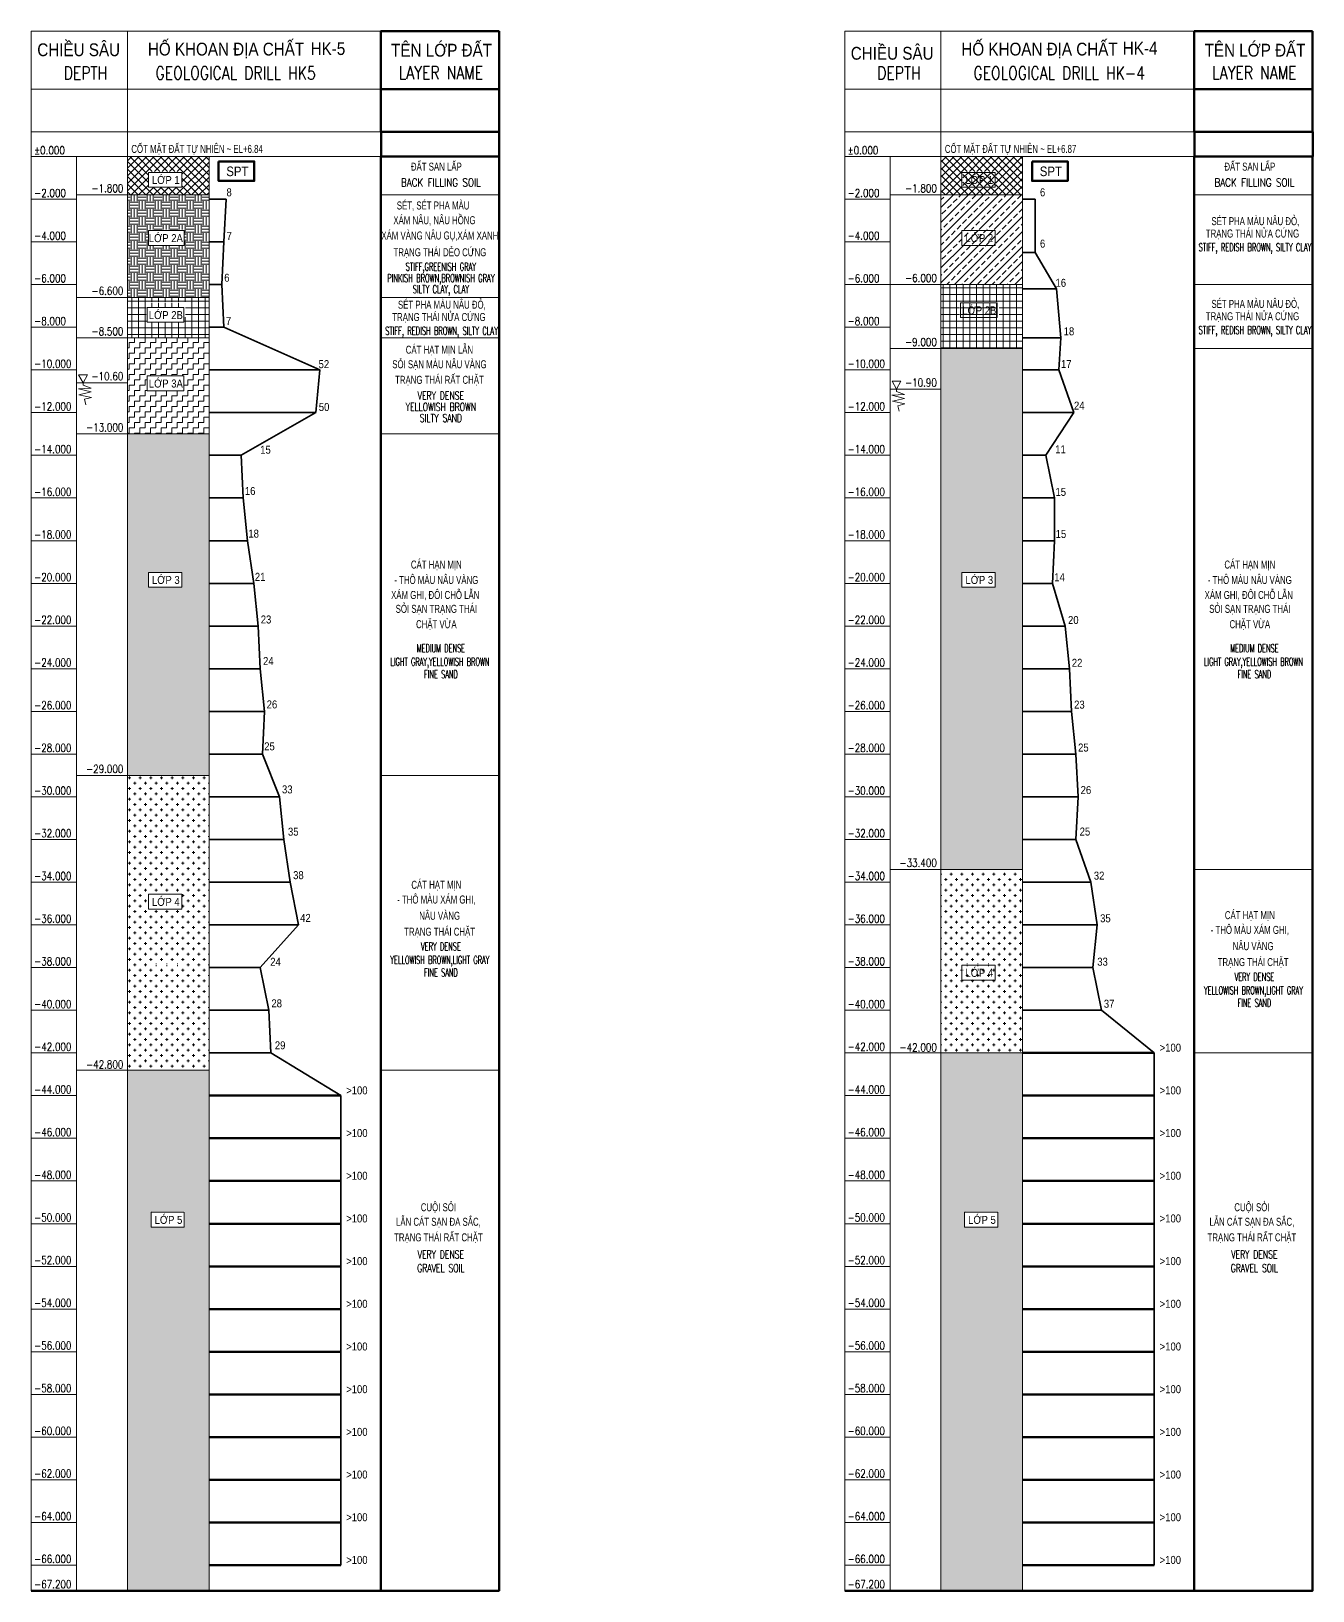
# Model space of a CAD drawing. Header units: millimetres. Extents: x -2123450 to -961021, y -260876 to 649159.
# Drawn here: x -1869613 to -1809559, y 438749 to 511821 of the extents above; entities that cross this region are included whole.
import ezdxf
from ezdxf.enums import TextEntityAlignment as Align

# ---------------------------------------------------------------- set-up
doc = ezdxf.new("R2010")
doc.units = ezdxf.units.MM
doc.header["$LTSCALE"] = 1000
doc.header["$MEASUREMENT"] = 0
doc.linetypes.add('DASHED', pattern=[19.05, 12.7, -6.35])
doc.layers.get('0').update_dxf_attribs({"linetype": 'CONTINUOUS'})
for name, color, linetype, lineweight in [('NDC_S_CONTINUOUS', 3, 'CONTINUOUS', 20), ('NDC_S_DIM', 1, 'CONTINUOUS', 9), ('NDC_S_ENG TEXT', 2, 'CONTINUOUS', 9), ('NDC_S_FOUNDATION NAME', 7, 'CONTINUOUS', 20), ('NDC_S_HATCH MATERIAL', 8, 'CONTINUOUS', 13), ('NDC_S_LEVEL TEXT', 7, 'CONTINUOUS', 20), ('NDC_S_PILE ON FOUNDATION PLAN', 9, 'DASHED', 9), ('NDC_S_REBAR', 4, 'CONTINUOUS', 35), ('NDC_S_VN TITLE', 6, 'CONTINUOUS', 9)]:
    doc.layers.add(name, color=color, linetype=linetype, lineweight=lineweight)
doc.layers.add('TEXT', color=7, linetype='CONTINUOUS')
doc.styles.add('NDC_ARIAL', font='arial.ttf', dxfattribs={"width": 0.8})
doc.styles.add('NDC_ROMANS', font='romans.shx', dxfattribs={"width": 0.8, "bigfont": 'vns.shx'})
doc.styles.get("Standard").update_dxf_attribs({"font": 'romans.shx', "bigfont": 'vns.shx'})

# ---------------------------------------------------------------- blocks, each defined once
blk = doc.blocks.new('HK4')
at = {"layer": 'NDC_S_HATCH MATERIAL'}
h = blk.add_hatch(dxfattribs=at)
h.set_pattern_fill('ANSI37', color=256, scale=2000)
h.set_pattern_definition([(45, (599674.7, -615917.2), (-176.776695, 176.776695), []), (135, (599674.7, -615917.2), (-176.776695, -176.776695), [])])
h.paths.add_polyline_path([(8333, 0), (4509, 0), (4509, -1800), (8333, -1800)])
h.paths.add_polyline_path([(5495, -1439), (5495, -746), (7052, -746), (7052, -1439)], flags=16)
h.paths.add_polyline_path([(5542, -1412), (7077, -1412), (7077, -697), (5542, -697)], flags=16)
h = blk.add_hatch(dxfattribs=at)
h.set_pattern_fill('ANSI33', color=256, scale=2000)
h.set_pattern_definition([(45, (599674.7, -615917.2), (-353.5534, 353.5534), []), (45, (600028.26, -615917.2), (-353.5534, 353.5534), [250, -125])])
h.paths.add_polyline_path([(8333, -1800), (4509, -1800), (4509, -6000), (8333, -6000)])
h.paths.add_polyline_path([(7052, -3470), (7052, -4163), (5495, -4163), (5495, -3470)], flags=16)
h.paths.add_polyline_path([(5542, -4135), (7077, -4135), (7077, -3421), (5542, -3421)], flags=16)
h = blk.add_hatch(dxfattribs=at)
h.set_pattern_fill('NET', color=256, scale=2500, pattern_type=2)
h.set_pattern_definition([(0, (599674.7, -518011.1), (0, 312.5), []), (90, (599674.7, -518011.1), (-312.5, 2e-14), [])])
h.paths.add_polyline_path([(8333, -6000), (4509, -6000), (4509, -9000), (8333, -9000)])
h.paths.add_polyline_path([(5429, -7549), (5429, -6856), (7149, -6856), (7149, -7549)], flags=16)
h.paths.add_polyline_path([(5381, -7521), (7238, -7521), (7238, -6807), (5381, -6807)], flags=16)
h = blk.add_hatch(dxfattribs=at)
h.set_pattern_fill('AR-SAND', color=256, scale=100)
h.set_pattern_definition([(37.5, (599674.71, -615917.2), (-6.299336, 192.682377), [0, -152, 0, -170, 0, -162.5]), (7.5, (599674.7, -615917.2), (176.97767, 282.21461), [0, -82, 0, -137, 0, -52.5]), (327.5, (599551.7, -615917.2), (311.414186, 0.565905), [0, -50, 0, -180, 0, -235]), (317.5, (599551.7, -615917.2), (300.61266, 87.76756), [0, -25, 0, -118, 0, -135])])
h.paths.add_polyline_path([(8333, -9000), (4509, -9000), (4509, -33400), (8333, -33400)])
h.paths.add_polyline_path([(7052, -19485), (7052, -20177), (5495, -20177), (5495, -19485)], flags=16)
h = blk.add_hatch(dxfattribs=at)
h.set_pattern_fill('CROSS', color=256, scale=1000)
h.set_pattern_definition([(0, (599674.7, -615917.2), (250, 250), [125, -375]), (90, (599737.2, -615979.7), (-250, 250), [125, -375])])
h.paths.add_polyline_path([(8333, -33400), (4509, -33400), (4509, -42000), (8333, -42000)])
h.paths.add_polyline_path([(7052, -37893), (7052, -38586), (5495, -38586), (5495, -37893)], flags=16)
h.paths.add_polyline_path([(5542, -38558), (7077, -38558), (7077, -37844), (5542, -37844)], flags=16)
h = blk.add_hatch(dxfattribs=at)
h.set_pattern_fill('GRAVEL', color=256, scale=1000)
h.set_pattern_definition([(228.012788, (383067.294, -436211.084), (-8000, -9000), [134.536, -13319.088]), (184.969741, (382977.294, -436311.084), (12000, 1000), [230.868, -22855.9248]), (132.510447, (382747.294, -436331.084), (10000, -11000), [162.788, -16116.0326]), (267.273689, (382357.294, -436581.084), (1000, 20000), [210.238, -20813.558]), (292.833654, (382347.294, -436791.084), (-5000, 12000), [206.155, -20409.3731]), (357.273689, (382427.294, -436981.084), (-20000, 1000), [210.238, -20813.558]), (37.6942405, (382637.294, -436991.084), (-13000, -10000), [278.029, -27524.8485]), (72.255328, (382857.294, -436821.084), (7000, 22000), [262.488, -25986.3215]), (121.429566, (382937.294, -436571.084), (-8000, 13000), [210.95, -20884.0731]), (175.236358, (382827.29, -436391.08), (11000, -1000), [240.832, -11800.7626]), (222.397438, (382587.294, -436371.084), (-12000, -11000), [311.448, -30833.375]), (138.814075, (383347.29, -436591.08), (-7000, 6000), [106.301, -10523.8448]), (171.469234, (383267.294, -436521.084), (13000, -2000), [202.237, -20021.5114]), (225, (383067.3, -436491.1), (-1e-13, -1000), [141.421, -1272.7926]), (203.19859, (382997.3, -436371.08), (5000, 2000), [76.158, -7539.6151]), (291.80141, (382927.3, -436401.08), (-1000, 3000), [107.703, -5277.4618]), (30.963757, (382967.3, -436501.08), (3000, 2000), [174.929, -5656.0229]), (161.56505, (383117.3, -436411.08), (2000, -1000), [126.491, -3035.7867]), (16.38954, (382347.294, -436401.084), (10000, 3000), [177.2, -17542.8451]), (70.346176, (382517.294, -436351.084), (-4000, -11000), [148.661, -14717.4077]), (293.19859, (383117.3, -436211.08), (-2000, 5000), [152.315, -7463.4581]), (343.61046, (383177.294, -436351.084), (-10000, 3000), [177.2, -17542.8451]), (339.443955, (382347.29, -437021.08), (-5000, 2000), [170.88, -8373.1237]), (294.77514, (382507.294, -437081.084), (-5000, 11000), [143.178, -14174.643]), (66.80141, (383127.3, -437211.08), (2000, 5000), [152.315, -7463.4581]), (17.354025, (383187.294, -437071.084), (-13000, -4000), [167.631, -16595.4236]), (69.443955, (382637.29, -437211.08), (-2000, -5000), [85.44, -8458.5637]), (101.309932, (383067.3, -437211.08), (-1000, 4000), [50.99, -5048.0295]), (165.963757, (383057.3, -437161.08), (3000, -1000), [206.155, -3916.9506]), (186.009006, (382857.294, -437111.084), (10000, 1000), [191.05, -18913.9232]), (303.69007, (382967.3, -436591.08), (-1000, 2000), [144.222, -3461.3293]), (353.157227, (383047.294, -436711.084), (17000, -2000), [251.794, -24927.5626]), (60.945396, (383297.29, -436741.08), (-4000, -7000), [102.956, -10192.6741]), (90, (383347.3, -436651.1), (-1000, 1000), [60, -940]), (120.256437, (382837.294, -437081.084), (4000, -7000), [138.924, -13753.52]), (48.012788, (382767.294, -436961.084), (8000, 9000), [269.072, -13184.552]), (0, (382947.3, -436761.1), (1000, 1000), [260, -740]), (325.304846, (383207.294, -436761.084), (10000, -7000), [158.114, -15653.2743]), (254.054604, (383337.3, -436851.08), (-1000, -4000), [145.602, -7134.5079]), (207.645975, (383297.294, -436991.084), (-19000, -10000), [237.065, -23469.4742]), (175.426079, (383087.294, -437101.084), (-13000, 1000), [250.799, -24829.0734])])
h.paths.add_polyline_path([(7175, -49467), (7175, -50132), (7201, -50132), (7201, -49418), (5665, -49418), (5665, -49467)], flags=16)
h.paths.add_polyline_path([(5618, -50160), (5618, -49467), (7175, -49467), (7175, -50160)], flags=16)
h.paths.add_polyline_path([(8333, -42000), (4509, -42000), (4509, -67200), (8333, -67200)])
at = {"layer": 'NDC_S_CONTINUOUS'}
for p, q in [((4509, -67200), (4509, 5871)), ((16380, 1149), (16380, 5871)), ((0, -67200), (0, 0)), ((2130, 0), (0, 0)), ((2130, -67200), (2130, 0)), ((16381, -67199), (16380, 0)), ((8333, -67200), (8333, 0)), ((2130, -2000), (0, -2000)), ((4509, -1800), (2130, -1800)), ((8333, -1800), (4509, -1800)), ((2130, -4000), (0, -4000)), ((2130, -6000), (0, -6000)), ((4509, -6000), (2130, -6000)), ((8333, -6000), (4509, -6000)), ((8333, -6000), (4509, -6000)), ((2130, -8000), (0, -8000)), ((4509, -9000), (2130, -9000)), ((8333, -9000), (4509, -9000)), ((8333, -9000), (4509, -9000)), ((2130, -10000), (0, -10000)), ((2130, -12000), (0, -12000)), ((2130, -14000), (0, -14000)), ((2130, -16000), (0, -16000)), ((2130, -18000), (0, -18000)), ((2130, -20000), (0, -20000)), ((2130, -22000), (0, -22000)), ((2130, -24000), (0, -24000)), ((2130, -26000), (0, -26000)), ((2130, -28000), (0, -28000)), ((2130, -30000), (0, -30000)), ((2130, -32000), (0, -32000)), ((4509, -33400), (2130, -33400)), ((8333, -33400), (4509, -33400)), ((2130, -34000), (0, -34000)), ((2130, -36000), (0, -36000)), ((2130, -38000), (0, -38000)), ((2130, -40000), (0, -40000)), ((2130, -42000), (0, -42000)), ((4509, -42000), (2130, -42000)), ((8333, -42000), (4509, -42000)), ((2130, -44000), (0, -44000)), ((2130, -46000), (0, -46000)), ((2130, -48000), (0, -48000)), ((2130, -50000), (0, -50000)), ((2130, -52000), (0, -52000)), ((2130, -54000), (0, -54000)), ((2130, -56000), (0, -56000)), ((2130, -58000), (0, -58000)), ((2130, -60000), (0, -60000)), ((2130, -62000), (0, -62000)), ((2130, -64000), (0, -64000)), ((2130, -66000), (0, -66000))]:
    blk.add_line(p, q, dxfattribs=at)
at = {"layer": 'NDC_S_CONTINUOUS', "lineweight": 100}
for p, q in [((8333, -42000), (14508, -42000)), ((8333, -44000), (14508, -44000)), ((8333, -46000), (14508, -46000)), ((8333, -48000), (14508, -48000)), ((8333, -50000), (14508, -50000)), ((8333, -52000), (14508, -52000)), ((8333, -54000), (14508, -54000)), ((8333, -56000), (14508, -56000)), ((8333, -58000), (14508, -58000)), ((8333, -60000), (14508, -60000)), ((8333, -62000), (14508, -62000)), ((8333, -64000), (14508, -64000)), ((8333, -66000), (14508, -66000))]:
    blk.add_line(p, q, dxfattribs=at)
at = {"layer": 'NDC_S_CONTINUOUS'}
for points in [[(4509, 3150), (0, 3150), (0, 5871), (4509, 5871)], [(16380, 3150), (4509, 3150), (4509, 5871), (16380, 5871)], [(4509, 1149), (0, 1149), (0, 3150), (4509, 3150)], [(16380, 1149), (4509, 1149), (4509, 3150), (16380, 3150)], [(4509, 0), (0, 0), (0, 1149), (4509, 1149)], [(16380, 0), (4509, 0), (4509, 1149), (16380, 1149)]]:
    blk.add_lwpolyline(points, close=True, dxfattribs=at)
at = {"layer": 'NDC_S_CONTINUOUS', "lineweight": 100}
blk.add_lwpolyline([(8779, -233), (10450, -233), (10450, -1145), (8779, -1145)], close=True, dxfattribs=at)
at = {"layer": 'NDC_S_CONTINUOUS'}
for centre, start, end in [((1, -67199), 180, 270), ((15763, -67199), 270, 0), ((16380, -67199), 270, 0)]:
    blk.add_arc(centre, 1, start, end, dxfattribs=at)
at = {"layer": 'NDC_S_DIM'}
for points in [[(5495, -746), (7052, -746), (7052, -1439), (5495, -1439)], [(5495, -3470), (7052, -3470), (7052, -4163), (5495, -4163)], [(5429, -6856), (7149, -6856), (7149, -7549), (5429, -7549)], [(5495, -19485), (7052, -19485), (7052, -20177), (5495, -20177)], [(5495, -37893), (7052, -37893), (7052, -38586), (5495, -38586)], [(5618, -49467), (7175, -49467), (7175, -50160), (5618, -50160)]]:
    blk.add_lwpolyline(points, close=True, dxfattribs=at)
at = {"layer": 'NDC_S_PILE ON FOUNDATION PLAN', "linetype": 'Continuous'}
blk.add_line((4509, -10900), (2130, -10900), dxfattribs=at)
for points in [[(2429, -10900), (2429, -11006), (2806, -11150), (2217, -11184), (2809, -11333), (2234, -11464), (2819, -11593), (2494, -11676), (2559, -11933)], [(2224, -10528), (2633, -10528), (2429, -10900), (2224, -10528)]]:
    blk.add_lwpolyline(points, dxfattribs=at)
at = {"layer": 'NDC_S_REBAR', "color": 3}
for p, q in [((8333, -2000), (8933, -2000)), ((8933, -2000), (8933, -4500)), ((8333, -4500), (8933, -4500)), ((8933, -4500), (9933, -6200)), ((8333, -6200), (9933, -6200)), ((9933, -6200), (10133, -8500)), ((8333, -8500), (10133, -8500)), ((10133, -8500), (10033, -10000)), ((8333, -10000), (10033, -10000)), ((10033, -10000), (10733, -12000)), ((8333, -12000), (10733, -12000)), ((10733, -12000), (9433, -14000)), ((8333, -14000), (9433, -14000)), ((9433, -14000), (9833, -16000)), ((8333, -16000), (9833, -16000)), ((9833, -16000), (9833, -18000)), ((8333, -18000), (9833, -18000)), ((9833, -18000), (9733, -20000)), ((8333, -20000), (9733, -20000)), ((9733, -20000), (10333, -22000)), ((8333, -22000), (10333, -22000)), ((10333, -22000), (10533, -24000)), ((8333, -24000), (10533, -24000)), ((10533, -24000), (10633, -26000)), ((8333, -26000), (10633, -26000)), ((10633, -26000), (10833, -28000)), ((8333, -28000), (10833, -28000)), ((10833, -28000), (10933, -30000)), ((8333, -30000), (10933, -30000)), ((10933, -30000), (10833, -32000)), ((8333, -32000), (10833, -32000)), ((10833, -32000), (11533, -34000)), ((8333, -34000), (11533, -34000)), ((11533, -34000), (11833, -36000)), ((8333, -36000), (11833, -36000)), ((11833, -36000), (11633, -38000)), ((8333, -38000), (11633, -38000)), ((11633, -38000), (12033, -40000)), ((8333, -40000), (12033, -40000)), ((12033, -40000), (14508, -42000)), ((14508, -42000), (14508, -66000))]:
    blk.add_line(p, q, dxfattribs=at)
at = {"layer": 'NDC_S_ENG TEXT', "style": 'NDC_ROMANS', "width": 0.8}
for s, p in [('%%P0.000', (137, 102)), ('-2.000', (137, -1898)), ('-4.000', (137, -3898)), ('-6.000', (137, -5898)), ('-8.000', (137, -7898)), ('-10.000', (137, -9898)), ('-12.000', (137, -11898)), ('-14.000', (137, -13898)), ('-16.000', (137, -15898)), ('-18.000', (137, -17898)), ('-20.000', (137, -19898)), ('-22.000', (137, -21898)), ('-24.000', (137, -23898)), ('-26.000', (137, -25898)), ('-28.000', (137, -27898)), ('-30.000', (137, -29898)), ('-32.000', (137, -31898)), ('-34.000', (137, -33898)), ('-36.000', (137, -35898)), ('-38.000', (137, -37898)), ('-40.000', (137, -39898)), ('-42.000', (137, -41898)), ('-44.000', (137, -43898)), ('-46.000', (137, -45898)), ('-48.000', (137, -47898)), ('-50.000', (137, -49898)), ('-52.000', (137, -51898)), ('-54.000', (137, -53898)), ('-56.000', (137, -55898)), ('-58.000', (137, -57898)), ('-60.000', (137, -59898)), ('-62.000', (137, -61898)), ('-64.000', (137, -63898)), ('-66.000', (137, -65898)), ('-67.200', (137, -67080))]:
    blk.add_text(s, height=375, dxfattribs=at).set_placement(p)
for s, p in [('-1.800', (4318, -1493)), ('-6.000', (4318, -5693)), ('-9.000', (4318, -8693)), ('-10.90', (4318, -10593)), ('-33.400', (4318, -33093)), ('-42.000', (4318, -41742))]:
    blk.add_text(s, height=375, dxfattribs=at).set_placement(p, align=Align.MIDDLE_RIGHT)
at = {"layer": 'NDC_S_FOUNDATION NAME', "style": 'NDC_ARIAL', "width": 0.7}
blk.add_text('CỐT MẶT ĐẤT TỰ NHIÊN ~ EL+6.87', height=375, dxfattribs=at).set_placement((4692, 167))
at = {"layer": 'NDC_S_FOUNDATION NAME', "style": 'NDC_ARIAL', "width": 0.85}
blk.add_text('SPT', height=450, dxfattribs=at).set_placement((9661, -695), align=Align.MIDDLE)
at = {"layer": 'NDC_S_LEVEL TEXT', "style": 'NDC_ARIAL', "width": 0.85}
for s, p in [('6', (9275, -1678)), ('6', (9275, -4083)), ('16', (10127, -5917)), ('18', (10509, -8191)), ('17', (10384, -9723)), ('24', (10991, -11670)), ('11', (10112, -13721)), ('15', (10125, -15716)), ('15', (10133, -17688)), ('14', (10068, -19713)), ('20', (10713, -21717)), ('22', (10891, -23719)), ('23', (10999, -25680)), ('25', (11183, -27692)), ('26', (11304, -29683)), ('25', (11259, -31628)), ('32', (11922, -33695)), ('35', (12217, -35691)), ('33', (12082, -37726)), ('37', (12391, -39695)), ('>100', (15260, -41754)), ('>100', (15260, -43754)), ('>100', (15260, -45754)), ('>100', (15260, -47754)), ('>100', (15260, -49754)), ('>100', (15260, -51754)), ('>100', (15260, -53754)), ('>100', (15260, -55754)), ('>100', (15260, -57754)), ('>100', (15260, -59754)), ('>100', (15260, -61754)), ('>100', (15260, -63754)), ('>100', (15260, -65754))]:
    blk.add_text(s, height=375, dxfattribs=at).set_placement(p, align=Align.MIDDLE)
at = {"layer": 'NDC_S_VN TITLE', "style": 'NDC_ARIAL', "width": 0.85}
for s, height, p in [('CHIỀU SÂU', 600, (2225, 4922)), ('HỐ KHOAN ĐỊA CHẤT', 600, (9129, 5056)), ('HK-4', 600, (13845, 5077)), ('LỚP 1', 375, (6309, -1055)), ('LỚP 2', 375, (6309, -3778)), ('LỚP 2B', 375, (6309, -7164)), ('LỚP 3', 375, (6309, -19793)), ('LỚP 4', 375, (6309, -38201)), ('LỚP 5', 375, (6433, -49775))]:
    blk.add_text(s, height=height, dxfattribs=at).set_placement(p, align=Align.MIDDLE)
at = {"layer": 'TEXT', "color": 3, "linetype": 'Continuous', "ltscale": 0.8, "width": 0.8}
for s, p in [('DEPTH', (2541, 3909)), ('GEOLOGICAL DRILL HK-4', (10054, 3909))]:
    blk.add_text(s, height=600, dxfattribs=at).set_placement(p, align=Align.MIDDLE_CENTER)
blk = doc.blocks.new('HK5-B3')
at = {"layer": 'NDC_S_HATCH MATERIAL'}
h = blk.add_hatch(dxfattribs=at)
h.set_pattern_fill('ANSI37', color=256, scale=2000)
h.set_pattern_definition([(45, (599674.7, -615917.2), (-176.776695, 176.776695), []), (135, (599674.7, -615917.2), (-176.776695, -176.776695), [])])
h.paths.add_polyline_path([(7052, -746), (7052, -1412), (7077, -1412), (7077, -697), (5542, -697), (5542, -746)])
h.paths.add_polyline_path([(5495, -1439), (5495, -746), (7052, -746), (7052, -1439)])
h.paths.add_polyline_path([(8333, 0), (4509, 0), (4509, -1800), (8333, -1800)])
h = blk.add_hatch(dxfattribs=at)
h.set_pattern_fill('EARTH', color=256, scale=1500, angle=90, pattern_type=2)
h.set_pattern_definition([(90, (573220.13, -518011.1), (-375, 375), [375, -375]), (90, (573079.5, -518011.1), (-375, 375), [375, -375]), (90, (572938.9, -518011.1), (-375, 375), [375, -375]), (180, (572892, -517964.23), (-375, -375), [375, -375]), (180, (572892, -517823.6), (-375, -375), [375, -375]), (180, (572892, -517682.98), (-375, -375), [375, -375])])
h.paths.add_polyline_path([(5495, -3470), (7169, -3470), (7169, -4163), (5495, -4163)])
h.paths.add_polyline_path([(8333, -1800), (4509, -1800), (4509, -6600), (8333, -6600)])
h.paths.add_polyline_path([(5542, -3470), (7077, -3470), (7077, -3421), (5542, -3421)])
h = blk.add_hatch(dxfattribs=at)
h.set_pattern_fill('NET', color=256, scale=2500, pattern_type=2)
h.set_pattern_definition([(0, (573220.13, -518011.1), (0, 312.5), []), (90, (573220.13, -518011.1), (-312.5, 2e-14), [])])
h.paths.add_polyline_path([(7149, -7076), (7149, -7521), (7238, -7521), (7238, -6807), (5381, -6807), (5381, -7521), (5429, -7521), (5429, -7076)])
h.paths.add_polyline_path([(5429, -7076), (7149, -7076), (7149, -6856), (5429, -6856)])
h.paths.add_polyline_path([(5429, -7768), (5429, -7076), (7149, -7076), (7149, -7768)])
h.paths.add_polyline_path([(8333, -6600), (4509, -6600), (4509, -8500), (8333, -8500)])
h = blk.add_hatch(dxfattribs=at)
h.set_pattern_fill('ZIGZAG', color=256, scale=2000, pattern_type=2)
h.set_pattern_definition([(0, (573220.13, -518011.1), (250, 250), [250, -250]), (90, (573470.13, -518011.1), (-250, 250), [250, -250])])
h.paths.add_polyline_path([(8333, -8500), (4509, -8500), (4509, -13000), (8333, -13000)])
h.paths.add_polyline_path([(7149, -10282), (7149, -10975), (5429, -10975), (5429, -10282)], flags=16)
h.paths.add_polyline_path([(5393, -10947), (7226, -10947), (7226, -10233), (5393, -10233)], flags=24)
h = blk.add_hatch(dxfattribs=at)
h.set_pattern_fill('AR-SAND', color=256, scale=100)
h.set_pattern_definition([(37.5, (599674.71, -615917.2), (-6.299336, 192.682377), [0, -152, 0, -170, 0, -162.5]), (7.5, (599674.7, -615917.2), (176.97767, 282.21461), [0, -82, 0, -137, 0, -52.5]), (327.5, (599551.7, -615917.2), (311.414186, 0.565905), [0, -50, 0, -180, 0, -235]), (317.5, (599551.7, -615917.2), (300.61266, 87.76756), [0, -25, 0, -118, 0, -135])])
h.paths.add_polyline_path([(8333, -13000), (4509, -13000), (4509, -29000), (8333, -29000)])
h.paths.add_polyline_path([(7052, -19485), (7052, -20177), (5495, -20177), (5495, -19485)], flags=16)
h = blk.add_hatch(dxfattribs=at)
h.set_pattern_fill('CROSS', color=256, scale=1000)
h.set_pattern_definition([(0, (599674.7, -615917.2), (250, 250), [125, -375]), (90, (599737.2, -615979.7), (-250, 250), [125, -375])])
h.paths.add_polyline_path([(7052, -37893), (7052, -38586), (5495, -38586), (5495, -37893)], flags=16)
h.paths.add_polyline_path([(5542, -38558), (7077, -38558), (7077, -37844), (5542, -37844)], flags=16)
h.paths.add_polyline_path([(5495, -35262), (5495, -34569), (7052, -34569), (7052, -35262)])
h.paths.add_polyline_path([(8333, -29000), (4509, -29000), (4509, -42800), (8333, -42800)])
h = blk.add_hatch(dxfattribs=at)
h.set_pattern_fill('GRAVEL', color=256, scale=1000)
h.set_pattern_definition([(228.012788, (383067.294, -436211.084), (-8000, -9000), [134.536, -13319.088]), (184.969741, (382977.294, -436311.084), (12000, 1000), [230.868, -22855.9248]), (132.510447, (382747.294, -436331.084), (10000, -11000), [162.788, -16116.0326]), (267.273689, (382357.294, -436581.084), (1000, 20000), [210.238, -20813.558]), (292.833654, (382347.294, -436791.084), (-5000, 12000), [206.155, -20409.3731]), (357.273689, (382427.294, -436981.084), (-20000, 1000), [210.238, -20813.558]), (37.6942405, (382637.294, -436991.084), (-13000, -10000), [278.029, -27524.8485]), (72.255328, (382857.294, -436821.084), (7000, 22000), [262.488, -25986.3215]), (121.429566, (382937.294, -436571.084), (-8000, 13000), [210.95, -20884.0731]), (175.236358, (382827.29, -436391.08), (11000, -1000), [240.832, -11800.7626]), (222.397438, (382587.294, -436371.084), (-12000, -11000), [311.448, -30833.375]), (138.814075, (383347.29, -436591.08), (-7000, 6000), [106.301, -10523.8448]), (171.469234, (383267.294, -436521.084), (13000, -2000), [202.237, -20021.5114]), (225, (383067.3, -436491.1), (-1e-13, -1000), [141.421, -1272.7926]), (203.19859, (382997.3, -436371.08), (5000, 2000), [76.158, -7539.6151]), (291.80141, (382927.3, -436401.08), (-1000, 3000), [107.703, -5277.4618]), (30.963757, (382967.3, -436501.08), (3000, 2000), [174.929, -5656.0229]), (161.56505, (383117.3, -436411.08), (2000, -1000), [126.491, -3035.7867]), (16.38954, (382347.294, -436401.084), (10000, 3000), [177.2, -17542.8451]), (70.346176, (382517.294, -436351.084), (-4000, -11000), [148.661, -14717.4077]), (293.19859, (383117.3, -436211.08), (-2000, 5000), [152.315, -7463.4581]), (343.61046, (383177.294, -436351.084), (-10000, 3000), [177.2, -17542.8451]), (339.443955, (382347.29, -437021.08), (-5000, 2000), [170.88, -8373.1237]), (294.77514, (382507.294, -437081.084), (-5000, 11000), [143.178, -14174.643]), (66.80141, (383127.3, -437211.08), (2000, 5000), [152.315, -7463.4581]), (17.354025, (383187.294, -437071.084), (-13000, -4000), [167.631, -16595.4236]), (69.443955, (382637.29, -437211.08), (-2000, -5000), [85.44, -8458.5637]), (101.309932, (383067.3, -437211.08), (-1000, 4000), [50.99, -5048.0295]), (165.963757, (383057.3, -437161.08), (3000, -1000), [206.155, -3916.9506]), (186.009006, (382857.294, -437111.084), (10000, 1000), [191.05, -18913.9232]), (303.69007, (382967.3, -436591.08), (-1000, 2000), [144.222, -3461.3293]), (353.157227, (383047.294, -436711.084), (17000, -2000), [251.794, -24927.5626]), (60.945396, (383297.29, -436741.08), (-4000, -7000), [102.956, -10192.6741]), (90, (383347.3, -436651.1), (-1000, 1000), [60, -940]), (120.256437, (382837.294, -437081.084), (4000, -7000), [138.924, -13753.52]), (48.012788, (382767.294, -436961.084), (8000, 9000), [269.072, -13184.552]), (0, (382947.3, -436761.1), (1000, 1000), [260, -740]), (325.304846, (383207.294, -436761.084), (10000, -7000), [158.114, -15653.2743]), (254.054604, (383337.3, -436851.08), (-1000, -4000), [145.602, -7134.5079]), (207.645975, (383297.294, -436991.084), (-19000, -10000), [237.065, -23469.4742]), (175.426079, (383087.294, -437101.084), (-13000, 1000), [250.799, -24829.0734])])
h.paths.add_polyline_path([(7175, -49467), (7175, -50132), (7201, -50132), (7201, -49418), (5665, -49418), (5665, -49467)], flags=16)
h.paths.add_polyline_path([(5618, -50160), (5618, -49467), (7175, -49467), (7175, -50160)], flags=16)
h.paths.add_polyline_path([(8333, -42800), (4509, -42800), (4509, -67200), (8333, -67200)])
at = {"layer": 'NDC_S_CONTINUOUS'}
for p, q in [((4509, -67200), (4509, 5871)), ((16380, 1149), (16380, 5871)), ((0, -67200), (0, 0)), ((0, -67200), (0, 0)), ((2130, 0), (0, 0)), ((2130, -67200), (2130, 0)), ((8333, -67200), (8333, 0)), ((16381, -67199), (16380, 0)), ((2130, -2000), (0, -2000)), ((4509, -1800), (2130, -1800)), ((8333, -1800), (4509, -1800)), ((2130, -4000), (0, -4000)), ((2130, -6000), (0, -6000)), ((4509, -6600), (2130, -6600)), ((8333, -6600), (4509, -6600)), ((8333, -6600), (4509, -6600)), ((2130, -8000), (0, -8000)), ((4509, -8500), (2130, -8500)), ((8333, -8500), (4509, -8500)), ((8333, -8500), (4509, -8500)), ((2130, -10000), (0, -10000)), ((2130, -12000), (0, -12000)), ((4509, -13000), (2130, -13000)), ((8333, -13000), (4509, -13000)), ((8333, -13000), (4509, -13000)), ((2130, -14000), (0, -14000)), ((2130, -16000), (0, -16000)), ((2130, -18000), (0, -18000)), ((2130, -20000), (0, -20000)), ((2130, -22000), (0, -22000)), ((2130, -24000), (0, -24000)), ((2130, -26000), (0, -26000)), ((2130, -28000), (0, -28000)), ((4509, -29000), (2130, -29000)), ((8333, -29000), (4509, -29000)), ((2130, -30000), (0, -30000)), ((2130, -32000), (0, -32000)), ((2130, -34000), (0, -34000)), ((2130, -36000), (0, -36000)), ((2130, -38000), (0, -38000)), ((2130, -40000), (0, -40000)), ((2130, -42000), (0, -42000)), ((4509, -42800), (2130, -42800)), ((8333, -42800), (4509, -42800)), ((2130, -44000), (0, -44000)), ((2130, -46000), (0, -46000)), ((2130, -48000), (0, -48000)), ((2130, -50000), (0, -50000)), ((2130, -52000), (0, -52000)), ((2130, -54000), (0, -54000)), ((2130, -56000), (0, -56000)), ((2130, -58000), (0, -58000)), ((2130, -60000), (0, -60000)), ((2130, -62000), (0, -62000)), ((2130, -64000), (0, -64000)), ((2130, -66000), (0, -66000))]:
    blk.add_line(p, q, dxfattribs=at)
at = {"layer": 'NDC_S_CONTINUOUS', "lineweight": 100}
for p, q in [((8333, -44000), (14508, -44000)), ((8333, -46000), (14508, -46000)), ((8333, -48000), (14508, -48000)), ((8333, -50000), (14508, -50000)), ((8333, -52000), (14508, -52000)), ((8333, -54000), (14508, -54000)), ((8333, -56000), (14508, -56000)), ((8333, -58000), (14508, -58000)), ((8333, -60000), (14508, -60000)), ((8333, -62000), (14508, -62000)), ((8333, -64000), (14508, -64000)), ((8333, -66000), (14508, -66000))]:
    blk.add_line(p, q, dxfattribs=at)
at = {"layer": 'NDC_S_CONTINUOUS'}
for points in [[(0, 5871), (16380, 5871), (16380, 3150), (0, 3150)], [(4509, 1149), (0, 1149), (0, 3150), (4509, 3150)], [(16380, 1149), (4509, 1149), (4509, 3150), (16380, 3150)], [(0, 1149), (16380, 1149), (16380, 0), (0, 0)]]:
    blk.add_lwpolyline(points, close=True, dxfattribs=at)
at = {"layer": 'NDC_S_CONTINUOUS', "lineweight": 100}
blk.add_lwpolyline([(8779, -233), (10450, -233), (10450, -1145), (8779, -1145)], close=True, dxfattribs=at)
at = {"layer": 'NDC_S_CONTINUOUS'}
for centre, start, end in [((1, -67199), 180, 270), ((1, -67199), 180, 270), ((15763, -67199), 270, 0), ((16380, -67199), 270, 0)]:
    blk.add_arc(centre, 1, start, end, dxfattribs=at)
at = {"layer": 'NDC_S_DIM'}
for points in [[(5495, -746), (7052, -746), (7052, -1439), (5495, -1439)], [(5495, -3470), (7169, -3470), (7169, -4163), (5495, -4163)], [(5429, -7076), (7149, -7076), (7149, -7768), (5429, -7768)], [(5429, -10282), (7149, -10282), (7149, -10975), (5429, -10975)], [(5495, -19485), (7052, -19485), (7052, -20177), (5495, -20177)], [(5495, -34569), (7052, -34569), (7052, -35262), (5495, -35262)], [(5618, -49467), (7175, -49467), (7175, -50160), (5618, -50160)]]:
    blk.add_lwpolyline(points, close=True, dxfattribs=at)
at = {"layer": 'NDC_S_PILE ON FOUNDATION PLAN', "linetype": 'Continuous'}
for points in [[(2224, -10228), (2633, -10228), (2429, -10600), (2224, -10228)], [(2130, -10600), (4509, -10600)], [(2429, -10600), (2429, -10706), (2806, -10850), (2217, -10884), (2809, -11033), (2234, -11164), (2819, -11293), (2494, -11376), (2559, -11633)]]:
    blk.add_lwpolyline(points, dxfattribs=at)
at = {"layer": 'NDC_S_REBAR', "color": 3}
for p, q in [((8333, -2000), (8933, -2000)), ((8333, -2000), (9133, -2000)), ((9133, -2000), (9033, -4000)), ((8333, -4000), (9033, -4000)), ((9033, -4000), (8933, -6000)), ((8333, -6000), (8933, -6000)), ((8933, -6000), (9033, -8000)), ((8333, -8000), (9033, -8000)), ((9033, -8000), (13533, -10000)), ((8333, -10000), (13533, -10000)), ((13533, -10000), (13333, -12000)), ((8333, -12000), (13333, -12000)), ((13333, -12000), (9833, -14000)), ((8333, -14000), (9833, -14000)), ((9833, -14000), (9933, -16000)), ((8333, -16000), (9933, -16000)), ((9933, -16000), (10133, -18000)), ((8333, -18000), (10133, -18000)), ((10133, -18000), (10433, -20000)), ((8333, -20000), (10433, -20000)), ((10433, -20000), (10633, -22000)), ((8333, -22000), (10633, -22000)), ((10633, -22000), (10733, -24000)), ((8333, -24000), (10733, -24000)), ((10733, -24000), (10933, -26000)), ((8333, -26000), (10933, -26000)), ((10933, -26000), (10833, -28000)), ((8333, -28000), (10833, -28000)), ((10833, -28000), (11633, -30000)), ((8333, -30000), (11633, -30000)), ((11633, -30000), (11833, -32000)), ((8333, -32000), (11833, -32000)), ((11833, -32000), (12133, -34000)), ((8333, -34000), (12133, -34000)), ((12133, -34000), (12533, -36000)), ((8333, -36000), (12533, -36000)), ((12533, -36000), (10733, -38000)), ((8333, -38000), (10733, -38000)), ((10733, -38000), (11133, -40000)), ((8333, -40000), (11133, -40000)), ((11133, -40000), (11233, -42000)), ((8333, -42000), (11233, -42000)), ((11233, -42000), (14508, -44000)), ((8333, -44000), (14508, -44000)), ((14508, -44000), (14508, -66000))]:
    blk.add_line(p, q, dxfattribs=at)
at = {"layer": 'NDC_S_ENG TEXT', "style": 'NDC_ROMANS', "width": 0.8}
for s, p in [('%%P0.000', (137, 102)), ('-2.000', (137, -1898)), ('-4.000', (137, -3898)), ('-6.000', (137, -5898)), ('-8.000', (137, -7898)), ('-10.000', (137, -9898)), ('-12.000', (137, -11898)), ('-14.000', (137, -13898)), ('-16.000', (137, -15898)), ('-18.000', (137, -17898)), ('-20.000', (137, -19898)), ('-22.000', (137, -21898)), ('-24.000', (137, -23898)), ('-26.000', (137, -25898)), ('-28.000', (137, -27898)), ('-30.000', (137, -29898)), ('-32.000', (137, -31898)), ('-34.000', (137, -33898)), ('-36.000', (137, -35898)), ('-38.000', (137, -37898)), ('-40.000', (137, -39898)), ('-42.000', (137, -41898)), ('-44.000', (137, -43898)), ('-46.000', (137, -45898)), ('-48.000', (137, -47898)), ('-50.000', (137, -49898)), ('-52.000', (137, -51898)), ('-54.000', (137, -53898)), ('-56.000', (137, -55898)), ('-58.000', (137, -57898)), ('-60.000', (137, -59898)), ('-62.000', (137, -61898)), ('-64.000', (137, -63898)), ('-66.000', (137, -65898)), ('-67.200', (137, -67080))]:
    blk.add_text(s, height=375, dxfattribs=at).set_placement(p)
for s, p in [('-1.800', (4318, -1493)), ('-6.600', (4318, -6293)), ('-8.500', (4318, -8193)), ('-10.60', (4318, -10293)), ('-13.000', (4318, -12693)), ('-29.000', (4318, -28693)), ('-42.800', (4318, -42542))]:
    blk.add_text(s, height=375, dxfattribs=at).set_placement(p, align=Align.MIDDLE_RIGHT)
at = {"layer": 'NDC_S_FOUNDATION NAME', "style": 'NDC_ARIAL', "width": 0.7}
blk.add_text('CỐT MẶT ĐẤT TỰ NHIÊN ~ EL+6.84', height=375, dxfattribs=at).set_placement((4692, 167))
at = {"layer": 'NDC_S_FOUNDATION NAME', "style": 'NDC_ARIAL', "width": 0.85}
blk.add_text('SPT', height=450, dxfattribs=at).set_placement((9661, -695), align=Align.MIDDLE)
at = {"layer": 'NDC_S_LEVEL TEXT', "style": 'NDC_ARIAL', "width": 0.85}
for s, p in [('8', (9275, -1678)), ('7', (9281, -3722)), ('6', (9169, -5679)), ('7', (9249, -7704)), ('52', (13715, -9729)), ('50', (13725, -11735)), ('15', (10979, -13741)), ('16', (10260, -15672)), ('18', (10424, -17668)), ('21', (10727, -19691)), ('23', (11004, -21692)), ('24', (11111, -23637)), ('26', (11282, -25671)), ('25', (11166, -27635)), ('33', (12000, -29653)), ('35', (12280, -31633)), ('38', (12521, -33671)), ('42', (12850, -35672)), ('24', (11448, -37729)), ('28', (11504, -39677)), ('29', (11665, -41642)), ('>100', (15260, -43754)), ('>100', (15260, -45754)), ('>100', (15260, -47754)), ('>100', (15260, -49754)), ('>100', (15260, -51754)), ('>100', (15260, -53754)), ('>100', (15260, -55754)), ('>100', (15260, -57754)), ('>100', (15260, -59754)), ('>100', (15260, -61754)), ('>100', (15260, -63754)), ('>100', (15260, -65754))]:
    blk.add_text(s, height=375, dxfattribs=at).set_placement(p, align=Align.MIDDLE)
at = {"layer": 'NDC_S_VN TITLE', "style": 'NDC_ARIAL', "width": 0.85}
for s, height, p in [('CHIỀU SÂU', 600, (2225, 5087)), ('HỐ KHOAN ĐỊA CHẤT', 600, (9129, 5056)), ('HK-5', 600, (13905, 5051)), ('LỚP 1', 375, (6309, -1055)), ('LỚP 2A', 375, (6309, -3778)), ('LỚP 2B', 375, (6309, -7384)), ('LỚP 3A', 375, (6309, -10590)), ('LỚP 3', 375, (6309, -19793)), ('LỚP 4', 375, (6309, -34877)), ('LỚP 5', 375, (6433, -49775))]:
    blk.add_text(s, height=height, dxfattribs=at).set_placement(p, align=Align.MIDDLE)
at = {"layer": 'TEXT', "color": 3, "linetype": 'Continuous', "ltscale": 0.8, "width": 0.8}
for s, p in [('DEPTH', (2541, 3909)), ('GEOLOGICAL DRILL HK5', (9579, 3909))]:
    blk.add_text(s, height=600, dxfattribs=at).set_placement(p, align=Align.MIDDLE_CENTER)

msp = doc.modelspace()

# ---------------------------------------------------------------- linework, layer by layer
at = {"layer": 'NDC_S_CONTINUOUS'}
for p, q in [((-1853233.25, 507098.88), (-1853233.25, 511820.66)), ((-1853233.25, 507098.88), (-1853233.25, 511820.66)), ((-1815114.88, 507098.88), (-1815114.88, 511820.66)), ((-1815114.88, 507098.88), (-1815114.88, 511820.66)), ((-1853232.25, 438750.88), (-1853233.25, 505949.88)), ((-1853232.25, 438749.88), (-1853233.25, 505949.88)), ((-1815113.88, 438750.88), (-1815114.88, 505949.88)), ((-1815113.88, 438749.88), (-1815114.88, 505949.88)), ((-1847690.06, 504149.88), (-1853232.25, 504149.88)), ((-1809571.7, 504149.88), (-1815113.88, 504149.88)), ((-1809571.7, 499949.88), (-1815113.88, 499949.88)), ((-1847690.06, 499349.88), (-1853232.25, 499349.88)), ((-1847690.06, 499349.88), (-1853232.25, 499349.88)), ((-1847690.06, 497449.88), (-1853232.25, 497449.88)), ((-1847690.06, 497449.88), (-1853232.25, 497449.88)), ((-1809571.7, 496949.88), (-1815113.88, 496949.88)), ((-1847690.06, 492949.88), (-1853232.25, 492949.88)), ((-1847690.06, 492949.88), (-1853232.25, 492949.88)), ((-1847690.06, 476949.88), (-1853233.25, 476949.88)), ((-1809571.7, 472549.88), (-1815114.88, 472549.88)), ((-1809571.7, 463949.88), (-1815113.88, 463949.88)), ((-1847690.06, 463149.88), (-1853232.25, 463149.88))]:
    msp.add_line(p, q, dxfattribs=at)
at = {"layer": 'NDC_S_CONTINUOUS', "lineweight": 100}
for p, q in [((-1853233.25, 438748.88), (-1869613.25, 438748.88)), ((-1815114.88, 438748.88), (-1831494.89, 438748.88))]:
    msp.add_line(p, q, dxfattribs=at)
for points in [[(-1847690.06, 511820.66), (-1853233.25, 511820.66), (-1853233.25, 509099.88), (-1847690.06, 509099.88)], [(-1809571.7, 511820.66), (-1815114.88, 511820.66), (-1815114.88, 509099.88), (-1809571.7, 509099.88)], [(-1847690.06, 509099.88), (-1853233.25, 509099.88), (-1853233.25, 507099.88), (-1847690.06, 507099.88)], [(-1809571.7, 509099.88), (-1815114.88, 509099.88), (-1815114.88, 507099.88), (-1809571.7, 507099.88)], [(-1847677.6, 507099.88), (-1853220.79, 507099.88), (-1853220.79, 505949.88), (-1847677.6, 505949.88)], [(-1809559.24, 507099.88), (-1815102.42, 507099.88), (-1815102.42, 505949.88), (-1809559.24, 505949.88)], [(-1853233.25, 505949.88), (-1847690.06, 505949.88), (-1847690.06, 438749.88), (-1853233.25, 438749.88)], [(-1815114.88, 505949.88), (-1809571.7, 505949.88), (-1809571.7, 438749.88), (-1815114.88, 438749.88)]]:
    msp.add_lwpolyline(points, close=True, dxfattribs=at)
at = {"layer": 'NDC_S_CONTINUOUS'}
for centre in [(-1853501.11, 438749.88), (-1853233.25, 438750.88), (-1853233.25, 438749.88), (-1815382.75, 438749.88), (-1815114.88, 438750.88), (-1815114.88, 438749.88)]:
    msp.add_arc(centre, 1, 270, 0, dxfattribs=at)

# ---------------------------------------------------------------- block references
at = {"color": 3}
for name, p in [('HK5-B3', (-1869613.25, 505949.88)), ('HK4', (-1831494.89, 505949.88))]:
    msp.add_blockref(name, p, dxfattribs=at)

# ---------------------------------------------------------------- texts
at = {"layer": 'NDC_S_FOUNDATION NAME', "color": 2, "style": 'NDC_ARIAL', "width": 0.7}
for s, p in [('ĐẤT SAN LẤP', (-1850628.87, 505529.27)), ('ĐẤT SAN LẤP', (-1812510.51, 505529.27)), ('SÉT, SÉT PHA MÀU', (-1850780.42, 503668.32)), ('XÁM NÂU, NÂU HỒNG', (-1850716.97, 502986.66)), ('SÉT PHA MÀU NÂU ĐỎ,', (-1812250.95, 502942.02)), ('XÁM VÀNG NÂU GỤ,XÁM XANH', (-1850463.37, 502257.44)), ('TRẠNG THÁI NỬA CỨNG', (-1812387.25, 502357.11)), ('TRẠNG THÁI DẺO CỨNG', (-1850463.37, 501477.92)), ('SÉT PHA MÀU NÂU ĐỎ,', (-1850369.32, 499028.91)), ('SÉT PHA MÀU NÂU ĐỎ,', (-1812250.95, 499065.03)), ('TRẠNG THÁI NỬA CỨNG', (-1850505.61, 498444)), ('TRẠNG THÁI NỬA CỨNG', (-1812387.25, 498480.12)), ('CÁT HẠT MỊN LẪN', (-1850483.55, 496912.45)), ('SỎI SẠN MÀU NÂU VÀNG', (-1850483.55, 496230.79)), ('TRẠNG THÁI RẤT CHẶT', (-1850483.55, 495501.57)), ('CÁT HẠN MỊN', (-1850628.87, 486838.61)), ('CÁT HẠN MỊN', (-1812510.51, 486838.61)), ('- THÔ MÀU NÂU VÀNG', (-1850628.87, 486156.95)), ('- THÔ MÀU NÂU VÀNG', (-1812510.51, 486156.95)), ('XÁM GHI, ĐÔI CHỖ LẪN ', (-1850628.87, 485427.73)), ('XÁM GHI, ĐÔI CHỖ LẪN ', (-1812510.51, 485427.73)), ('SỎI SẠN TRẠNG THÁI', (-1850628.87, 484771.69)), ('SỎI SẠN TRẠNG THÁI', (-1812510.51, 484771.69)), ('CHẶT VỪA', (-1850628.87, 484045.67)), ('CHẶT VỪA', (-1812510.51, 484045.67)), ('CÁT HẠT MỊN', (-1850628.87, 471835.7)), ('- THÔ MÀU XÁM GHI,', (-1850628.87, 471154.04)), ('NÂU VÀNG', (-1850474.36, 470424.82)), ('CÁT HẠT MỊN', (-1812510.51, 470412.34)), ('TRẠNG THÁI CHẶT', (-1850474.36, 469637.05)), ('- THÔ MÀU XÁM GHI,', (-1812510.51, 469730.67)), ('NÂU VÀNG', (-1812355.99, 469001.46)), ('TRẠNG THÁI CHẶT', (-1812355.99, 468213.69)), ('CUỘI SỎI', (-1850531.4, 456735.33)), ('CUỘI SỎI', (-1812413.04, 456735.33)), ('LẪN CÁT SẠN ĐA SẮC,', (-1850531.4, 456053.66)), ('LẪN CÁT SẠN ĐA SẮC,', (-1812413.04, 456053.66)), ('TRẠNG THÁI RẤT CHẶT', (-1850531.4, 455324.45)), ('TRẠNG THÁI RẤT CHẶT', (-1812413.04, 455324.45))]:
    msp.add_text(s, height=375, dxfattribs=at).set_placement(p, align=Align.MIDDLE)
at = {"layer": 'NDC_S_VN TITLE', "style": 'NDC_ARIAL', "width": 0.85}
for p in [(-1850383.59, 511016.56), (-1812265.22, 511016.56)]:
    msp.add_text('TÊN LỚP ĐẤT', height=600, dxfattribs=at).set_placement(p, align=Align.MIDDLE)
at = {"layer": 'TEXT', "color": 3, "linetype": 'Continuous', "ltscale": 0.8}
for s, height, width, p in [('LAYER NAME', 600, 0.8, (-1850415.23, 509874.98)), ('LAYER NAME', 600, 0.8, (-1812296.86, 509874.98)), ('BACK FILLING SOIL', 375, 0.8, (-1850415.23, 504731.71)), ('BACK FILLING SOIL', 375, 0.8, (-1812296.86, 504731.71)), (' STIFF, REDISH BROWN, SILTY CLAY', 375, 0.55, (-1812345.03, 501694.22)), ('STIFF,GREENISH GRAY', 375, 0.55, (-1850415.23, 500787.44)), ('PINKISH BROWN,BROWNISH GRAY', 375, 0.55, (-1850415.23, 500252.46)), ('SILTY CLAY, CLAY', 375, 0.55, (-1850415.23, 499733.26)), (' STIFF, REDISH BROWN, SILTY CLAY', 375, 0.55, (-1850463.39, 497781.11)), (' STIFF, REDISH BROWN, SILTY CLAY', 375, 0.55, (-1812345.03, 497817.23)), ('VERY DENSE', 375, 0.7, (-1850415.23, 494750.1)), ('YELLOWISH BROWN', 375, 0.7, (-1850415.23, 494215.13)), ('SILTY SAND', 375, 0.7, (-1850415.23, 493695.92)), ('MEDIUM DENSE', 375, 0.6, (-1850415.23, 482910.74)), ('MEDIUM DENSE', 375, 0.6, (-1812296.86, 482910.74)), ('LIGHT GRAY,YELLOWISH BROWN', 375, 0.6, (-1850460.73, 482280.7)), ('LIGHT GRAY,YELLOWISH BROWN', 375, 0.6, (-1812342.37, 482280.7)), ('FINE SAND', 375, 0.6, (-1850415.23, 481692.37)), ('FINE SAND', 375, 0.6, (-1812296.86, 481692.37)), ('VERY DENSE', 375, 0.6, (-1850415.23, 468935.59)), ('YELLOWISH BROWN,LIGHT GRAY', 375, 0.6, (-1850460.73, 468305.55)), ('FINE SAND', 375, 0.6, (-1850415.23, 467717.22)), ('VERY DENSE', 375, 0.6, (-1812296.86, 467512.22)), ('YELLOWISH BROWN,LIGHT GRAY', 375, 0.6, (-1812342.37, 466882.19)), ('FINE SAND', 375, 0.6, (-1812296.86, 466293.86)), ('VERY DENSE', 375, 0.7, (-1850415.23, 454509.35)), ('VERY DENSE', 375, 0.7, (-1812296.86, 454509.35)), ('GRAVEL SOIL', 375, 0.7, (-1850415.23, 453868.98)), ('GRAVEL SOIL', 375, 0.7, (-1812296.86, 453868.98))]:
    msp.add_text(s, height=height, dxfattribs=dict(at, width=width)).set_placement(p, align=Align.MIDDLE_CENTER)

doc.saveas('drawing.dxf')
